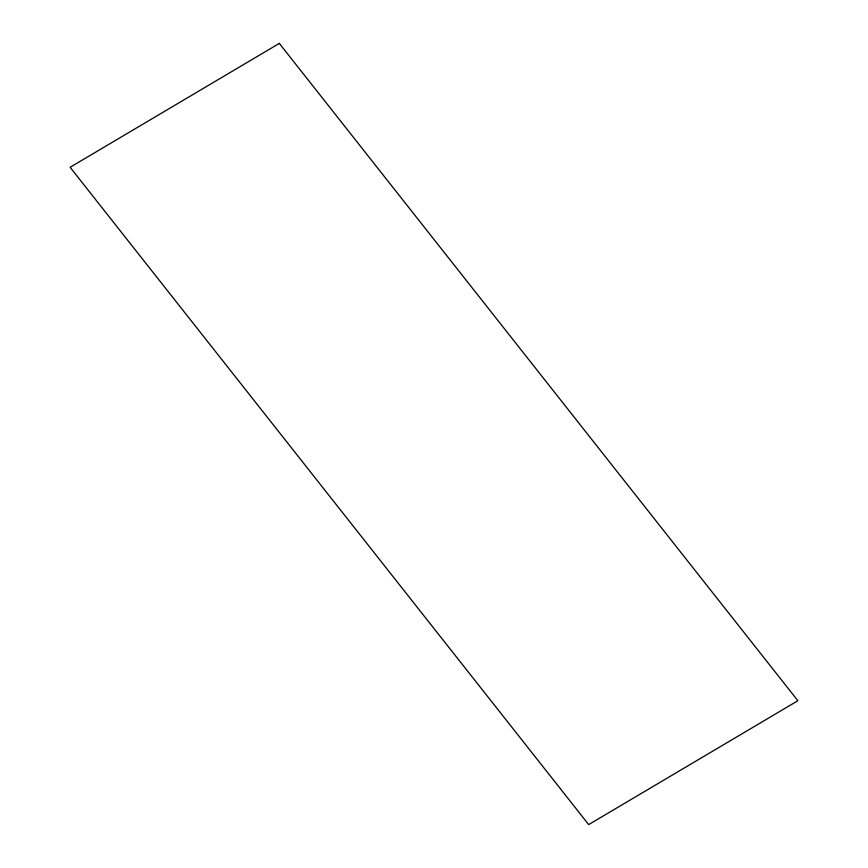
<?xml version="1.0" encoding="UTF-8"?>
<svg xmlns="http://www.w3.org/2000/svg" width="868" height="868" viewBox="0 0 868 868"><rect width="100%" height="100%" fill="white"/><g stroke="black" fill="none" stroke-linecap="round" stroke-linejoin="round"><path stroke-width="1.3" d="M279.322 43.4L70.124 167.274L588.678 824.6L797.876 700.726L279.322 43.4"/></g></svg>
